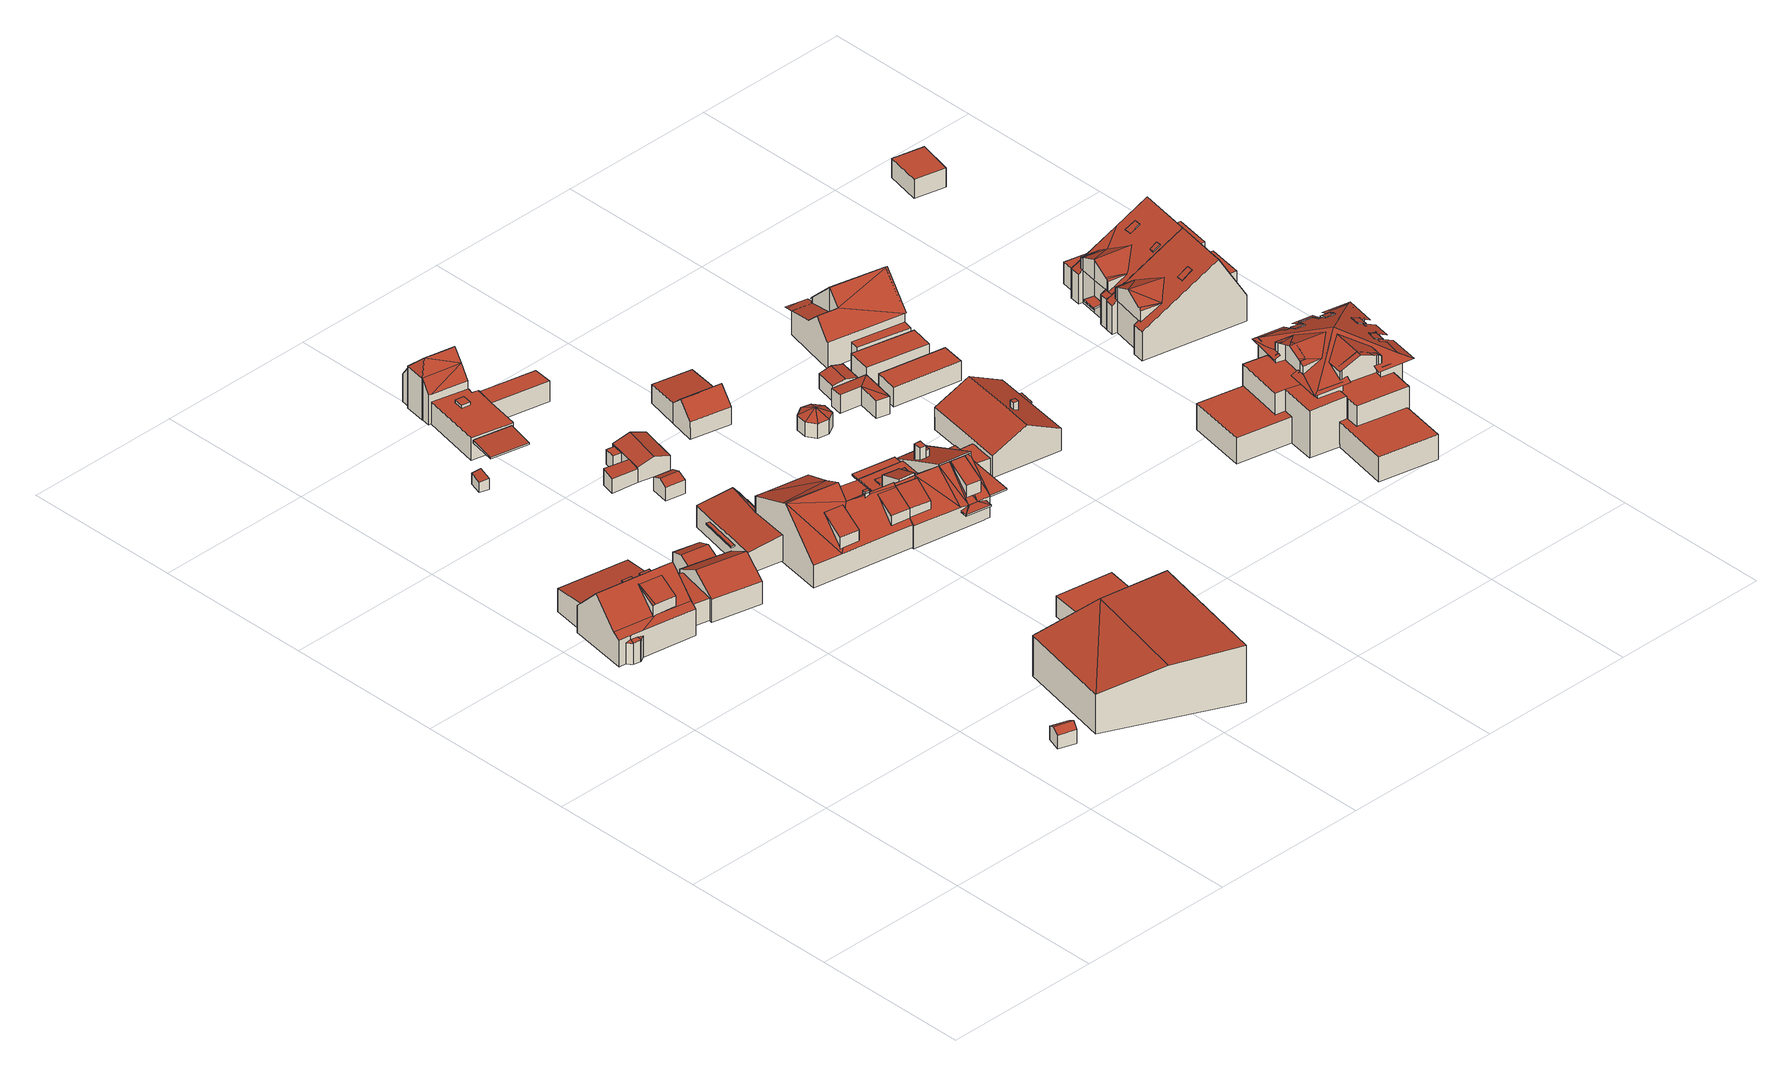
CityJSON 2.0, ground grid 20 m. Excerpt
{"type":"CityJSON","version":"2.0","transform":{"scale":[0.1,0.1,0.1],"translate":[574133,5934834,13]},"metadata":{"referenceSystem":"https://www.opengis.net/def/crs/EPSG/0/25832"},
"CityObjects":{
"building1":{"type":"Building","attributes":{"Grundfläche 2D":"118.769993","Grundhöhe NN":"14.758"},"children":["building1-1","building1-2","building1-3"],"geometry":[{"type":"Solid","lod":"3","boundaries":[[[[0,1,2,3]],[[1,0,4,5,6,7,8]],[[2,1,8,7,9,10]],[[11,12,13,6,5,4,14]],[[15,12,11,16]],[[17,18,19,20]],[[21,22,23,19,18]],[[24,23,22]],[[14,4,0,3,25,26]],[[14,26,27,11]],[[12,28,29,13]],[[9,7,6,13,29,30]],[[19,10,9,30,31,20]],[[32,25,3,2,10,19,23,24]],[[16,11,27,33]],[[15,16,33,34]],[[12,15,34,28]],[[35,18,17,20,31,36]],[[37,21,18,35]],[[22,21,37,38]],[[24,22,38,32]],[[30,29,28,34,33,27,26,25,32,38,37,35,36,31]]]],"semantics":{"surfaces":[{"type":"RoofSurface"},{"type":"WallSurface"},{"type":"GroundSurface"}],"values":[[0,0,0,0,0,0,0,0,1,1,1,1,1,1,1,1,1,1,1,1,1,2]]}}]},
"building1-1":{"type":"BuildingInstallation","parents":["building1"],"geometry":[{"type":"MultiSurface","lod":"3","boundaries":[[[39,40,41,42]],[[41,43,42]],[[39,42,43,44]],[[39,44,40]]],"semantics":{"surfaces":[{"type":"RoofSurface"},{"type":"WallSurface"}],"values":[0,1,1,1]}}]},
"building1-2":{"type":"BuildingInstallation","parents":["building1"],"geometry":[{"type":"MultiSurface","lod":"3","boundaries":[[[45,46,47,48,49]],[[46,45,50,51]],[[52,46,51]],[[53,48,47]],[[51,50,8]],[[52,51,8,54]],[[54,1,53,47,46,52]]],"semantics":{"surfaces":[{"type":"RoofSurface"},{"type":"WallSurface"}],"values":[0,0,0,1,1,1,1]}}]},
"building1-3":{"type":"BuildingInstallation","parents":["building1"],"geometry":[{"type":"MultiSurface","lod":"3","boundaries":[[[55,56,57,58,59]],[[60,58,57]],[[61,59,58,60]],[[61,62,56,55,59]]],"semantics":{"surfaces":[{"type":"RoofSurface"},{"type":"WallSurface"}],"values":[0,1,1,1]}}]},
"building2":{"type":"Building","attributes":{"Grundfläche 2D":"4.408203","Grundhöhe NN":"15.252"},"geometry":[{"type":"Solid","lod":"3","boundaries":[[[[63,64,65,66]],[[67,64,63,68]],[[66,65,69,70]],[[68,63,66,70,71]],[[67,68,71,72]],[[69,65,64,67,72]],[[71,70,69,72]]]],"semantics":{"surfaces":[{"type":"RoofSurface"},{"type":"WallSurface"},{"type":"GroundSurface"}],"values":[[0,0,1,1,1,1,2]]}}]},
"building3":{"type":"Building","attributes":{"Grundfläche 2D":"58.718413","Grundhöhe NN":"14.638"},"geometry":[{"type":"Solid","lod":"3","boundaries":[[[[73,74,75,76,77]],[[78,73,77,79,80]],[[81,82,83,84]],[[83,85,86,80,79,77,76,75,87,88,84]],[[78,80,86,89]],[[74,73,78,89,90]],[[75,74,90,87]],[[82,81,91,92]],[[83,82,92,85]],[[81,84,88,91]],[[90,89,86,85,92,91,88,87]]]],"semantics":{"surfaces":[{"type":"RoofSurface"},{"type":"WallSurface"},{"type":"GroundSurface"}],"values":[[0,0,0,1,1,1,1,1,1,1,2]]}}]},
"building4":{"type":"Building","attributes":{"Grundfläche 2D":"11.153515","Grundhöhe NN":"14.638"},"geometry":[{"type":"Solid","lod":"3","boundaries":[[[[93,94,95,96]],[[97,93,96,98]],[[98,96,95,99,100]],[[97,98,100,101]],[[94,93,97,101,102]],[[95,94,102,99]],[[100,99,102,101]]]],"semantics":{"surfaces":[{"type":"RoofSurface"},{"type":"WallSurface"},{"type":"GroundSurface"}],"values":[[0,0,1,1,1,1,2]]}}]},
"building5":{"type":"Building","attributes":{"Grundfläche 2D":"2.090624","Grundhöhe NN":"14.408"},"geometry":[{"type":"Solid","lod":"3","boundaries":[[[[103,104,105,106]],[[107,108,106,105]],[[108,109,103,106]],[[109,110,104,103]],[[110,107,105,104]],[[110,109,108,107]]]],"semantics":{"surfaces":[{"type":"RoofSurface"},{"type":"WallSurface"},{"type":"GroundSurface"}],"values":[[0,1,1,1,1,2]]}}]},
"building6":{"type":"Building","attributes":{"Grundfläche 2D":"239.338454","Grundhöhe NN":"14.710"},"geometry":[{"type":"Solid","lod":"3","boundaries":[[[[111,112,113,114]],[[115,114,116]],[[111,114,115]],[[116,114,113,117,118]],[[115,116,118,119]],[[112,111,115,119,120]],[[113,112,120,117]],[[118,117,120,119]]]],"semantics":{"surfaces":[{"type":"RoofSurface"},{"type":"WallSurface"},{"type":"GroundSurface"}],"values":[[0,0,0,1,1,1,1,2]]}}]},
"building7":{"type":"Building","attributes":{"Grundfläche 2D":"48.571643","Grundhöhe NN":"14.527"},"children":["building7-1","building7-2"],"geometry":[{"type":"Solid","lod":"3","boundaries":[[[[121,122,123,124,125,126,127]],[[128,126,125]],[[129,130,128]],[[130,131,126,128]],[[123,122,121,127,132,133]],[[124,123,133,134]],[[125,124,134,135]],[[129,128,125,135,136]],[[130,129,136,137,131]],[[132,127,126,131,137]],[[132,137,136,135,134,133]]]],"semantics":{"surfaces":[{"type":"RoofSurface"},{"type":"WallSurface"},{"type":"GroundSurface"}],"values":[[0,0,0,0,1,1,1,1,1,1,2]]}}]},
"building7-1":{"type":"BuildingInstallation","parents":["building7"],"geometry":[{"type":"MultiSurface","lod":"3","boundaries":[[[138,139,140,141]],[[142,143,141,140]],[[143,144,138,141]],[[144,145,139,138]],[[145,142,140,139]],[[145,144,143,142]]],"semantics":{"surfaces":[{"type":"RoofSurface"},{"type":"WallSurface"},{"type":"OuterCeilingSurface"}],"values":[0,1,1,1,1,2]}}]},
"building7-2":{"type":"BuildingInstallation","parents":["building7"],"geometry":[{"type":"MultiSurface","lod":"3","boundaries":[[[146,147,148,149]],[[150,151,149,148]],[[151,152,146,149]],[[152,153,147,146]],[[153,150,148,147]],[[153,152,151,150]]],"semantics":{"surfaces":[{"type":"RoofSurface"},{"type":"WallSurface"},{"type":"OuterCeilingSurface"}],"values":[0,1,1,1,1,2]}}]},
"building8":{"type":"Building","attributes":{"Grundfläche 2D":"5.442575","Grundhöhe NN":"14.504"},"geometry":[{"type":"Solid","lod":"3","boundaries":[[[[154,155,156,157]],[[158,159,157,156]],[[159,160,154,157]],[[160,161,155,154]],[[161,158,156,155]],[[161,160,159,158]]]],"semantics":{"surfaces":[{"type":"RoofSurface"},{"type":"WallSurface"},{"type":"GroundSurface"}],"values":[[0,1,1,1,1,2]]}}]},
"building9":{"type":"Building","attributes":{"Grundfläche 2D":"5.642671","Grundhöhe NN":"14.589"},"geometry":[{"type":"Solid","lod":"3","boundaries":[[[[162,163,164,165]],[[166,162,165,167]],[[167,165,164,168,169]],[[166,167,169,170]],[[163,162,166,170,171]],[[164,163,171,168]],[[169,168,171,170]]]],"semantics":{"surfaces":[{"type":"RoofSurface"},{"type":"WallSurface"},{"type":"GroundSurface"}],"values":[[0,0,1,1,1,1,2]]}}]},
"building10":{"type":"Building","attributes":{"Grundfläche 2D":"118.381984","Grundhöhe NN":"14.399"},"children":["building10-1","building10-2","building10-3"],"geometry":[{"type":"Solid","lod":"3","boundaries":[[[[172,173,172,174]],[[172,173,175,176,177,178,179,180,181,174]],[[182,177,176,175,173,183,184]],[[183,185,186,187,188]],[[183,188,177,182,184]],[[189,190,191]],[[190,192,193,191]],[[194,195,193]],[[195,191,193]],[[196,180,194]],[[179,178,177,194,180]],[[177,195,194]],[[188,195,177]],[[191,195,188,187]],[[197,186,185,183,173,172,174,198,199]],[[187,186,197,200]],[[191,187,200,201,189]],[[192,190,189,201,202]],[[196,194,193,192,202,203]],[[174,181,180,196,203,198]],[[198,203,202,201,200,197,199]]]],"semantics":{"surfaces":[{"type":"RoofSurface"},{"type":"WallSurface"},{"type":"GroundSurface"}],"values":[[0,0,0,0,0,0,0,0,0,0,0,0,1,1,1,1,1,1,1,1,2]]}}]},
"building10-1":{"type":"BuildingInstallation","parents":["building10"],"geometry":[{"type":"MultiSurface","lod":"3","boundaries":[[[173,204,205,206]],[[173,206,172]],[[207,205,204]],[[205,207,208,172,206]]],"semantics":{"surfaces":[{"type":"RoofSurface"},{"type":"WallSurface"}],"values":[0,1,1,1]}}]},
"building10-2":{"type":"BuildingInstallation","parents":["building10"],"geometry":[{"type":"MultiSurface","lod":"3","boundaries":[[[209,210,211,212,213]],[[214,215,210,209]],[[215,182,176,216,211,210]],[[216,217,212,211]],[[217,175,184,214,209,213,212]]],"semantics":{"surfaces":[{"type":"RoofSurface"},{"type":"WallSurface"}],"values":[0,1,1,1,1]}}]},
"building10-3":{"type":"BuildingInstallation","parents":["building10"],"geometry":[{"type":"MultiSurface","lod":"3","boundaries":[[[218,219,220,221]],[[222,219,218,223,178]],[[222,220,219]],[[224,221,220]],[[179,223,218,221,224]]],"semantics":{"surfaces":[{"type":"RoofSurface"},{"type":"WallSurface"}],"values":[0,1,1,1,1]}}]},
"building11":{"type":"Building","attributes":{"Grundfläche 2D":"1.567514","Grundhöhe NN":"14.289"},"geometry":[{"type":"Solid","lod":"3","boundaries":[[[[225,226,227,228]],[[229,230,228,227]],[[230,231,225,228]],[[231,232,226,225]],[[232,229,227,226]],[[232,231,230,229]]]],"semantics":{"surfaces":[{"type":"RoofSurface"},{"type":"WallSurface"},{"type":"GroundSurface"}],"values":[[0,1,1,1,1,2]]}}]},
"building12":{"type":"Building","attributes":{"Grundfläche 2D":"43.850864","Grundhöhe NN":"14.472"},"geometry":[{"type":"Solid","lod":"3","boundaries":[[[[233,234,235,236]],[[237,238,236,235]],[[238,239,233,236]],[[239,240,234,233]],[[240,237,235,234]],[[240,239,238,237]]]],"semantics":{"surfaces":[{"type":"RoofSurface"},{"type":"WallSurface"},{"type":"GroundSurface"}],"values":[[0,1,1,1,1,2]]}}]},
"building13":{"type":"Building","attributes":{"Grundfläche 2D":"85.226399","Grundhöhe NN":"14.408"},"children":["building13-1","building13-2"],"geometry":[{"type":"Solid","lod":"3","boundaries":[[[[241,242,243,244,245,246,247,248,249]],[[250,251,252]],[[253,251,250]],[[253,254,255,251]],[[256,255,254]],[[257,258,255,256]],[[257,259,260,258]],[[261,258,260]],[[262,255,258]],[[251,255,262]],[[263,264,265,266]],[[245,244,267,268]],[[247,246,245,268,269,270]],[[249,248,247,270,271,263,266]],[[249,266,272,273,241]],[[274,243,242,241,273,275]],[[250,252,276,277]],[[253,250,277,278]],[[254,253,278,279]],[[256,254,279,280]],[[257,256,280,281]],[[259,257,281,282]],[[243,261,260,259,282,267,244]],[[251,262,258,261,243,274,276,252]],[[266,265,283,272]],[[264,263,271,284]],[[265,264,284,283]],[[278,277,276,274,275,273,272,283,284,271,270,269,268,267,282,281,280,279]]]],"semantics":{"surfaces":[{"type":"RoofSurface"},{"type":"WallSurface"},{"type":"GroundSurface"}],"values":[[0,0,0,0,0,0,0,0,0,0,0,1,1,1,1,1,1,1,1,1,1,1,1,1,1,1,1,2]]}}]},
"building13-1":{"type":"BuildingInstallation","parents":["building13"],"geometry":[{"type":"MultiSurface","lod":"3","boundaries":[[[285,286,287,288]],[[289,290,288,287]],[[290,291,285,288]],[[286,285,291,292]],[[287,286,292,289]]],"semantics":{"surfaces":[{"type":"RoofSurface"},{"type":"WallSurface"}],"values":[0,1,1,1,1]}}]},
"building13-2":{"type":"BuildingInstallation","parents":["building13"],"geometry":[{"type":"MultiSurface","lod":"3","boundaries":[[[293,294,295,296]],[[297,298,296,295]],[[298,299,293,296]],[[299,300,294,293]],[[300,297,295,294]],[[300,299,298,297]]],"semantics":{"surfaces":[{"type":"RoofSurface"},{"type":"WallSurface"},{"type":"OuterCeilingSurface"}],"values":[0,1,1,1,1,2]}}]},
"building14":{"type":"Building","attributes":{"Grundfläche 2D":"20.965114","Grundhöhe NN":"14.403"},"geometry":[{"type":"Solid","lod":"3","boundaries":[[[[301,302,303,304]],[[302,301,305,306,307]],[[305,301,304,308,309]],[[310,307,306,305,309,311]],[[303,302,307,310,312]],[[304,303,312,308]],[[311,309,308,312,310]]]],"semantics":{"surfaces":[{"type":"RoofSurface"},{"type":"WallSurface"},{"type":"GroundSurface"}],"values":[[0,0,1,1,1,1,2]]}}]},
"building15":{"type":"Building","attributes":{"Grundfläche 2D":"130.337854","Grundhöhe NN":"14.437"},"children":["building15-1","building15-2","building15-3","building15-4","building15-5","building15-6","building15-7","building15-8","building15-9","building15-10"],"geometry":[{"type":"Solid","lod":"3","boundaries":[[[[313,314,315,316,317,318]],[[185,319,320,321,322,323,324,186]],[[325,326,327,321,320,319]],[[327,326,328,329,321]],[[330,331,329]],[[329,331,321]],[[330,332,333,334]],[[330,334,331]],[[335,336,337,338,339,332,340,341]],[[337,334,333,332,339,338]],[[342,337,336]],[[343,344,345,346,347,348,321,331,334,337,342]],[[349,346,345]],[[346,324,323,322,321,348,347]],[[350,351,352,353,354,355]],[[356,357,358,359,360,361,362]],[[325,319,185,186,352,360,197,199,363,364,365,328,326]],[[366,367,335,341,340,332,330,329,328,365,368]],[[369,343,342,336,335,367,370,371]],[[324,346,349,353,352,186]],[[361,351,350,355,372,373,374,375,376]],[[351,361,360,352]],[[318,317,377,378]],[[318,378,374,373,372,355,354,353,349,345,315,314,313]],[[343,369,371,370,379,380,381,316,315,345,344]],[[316,381,380,379,377,317]],[[360,359,200,197]],[[361,376,382,362]],[[356,362,382,383]],[[357,356,383,384]],[[358,357,384,385]],[[359,358,385,200]],[[370,367,366,368,365,364,363,199,197,200,385,384,383,382,376,375,374,378,377,379]]]],"semantics":{"surfaces":[{"type":"RoofSurface"},{"type":"WallSurface"},{"type":"GroundSurface"}],"values":[[0,0,0,0,0,0,0,0,0,0,0,0,0,0,0,0,1,1,1,1,1,1,1,1,1,1,1,1,1,1,1,1,2]]}}]},
"building15-1":{"type":"BuildingInstallation","parents":["building15"],"geometry":[{"type":"MultiSurface","lod":"3","boundaries":[[[386,387,388,389]],[[390,387,386,391,392]],[[388,387,390,393]],[[388,393,394,389]],[[389,394,395,391,386]]],"semantics":{"surfaces":[{"type":"RoofSurface"},{"type":"WallSurface"}],"values":[0,1,1,1,1]}}]},
"building15-2":{"type":"BuildingInstallation","parents":["building15"],"geometry":[{"type":"MultiSurface","lod":"3","boundaries":[[[396,391,395,397]],[[394,398,397,395]],[[396,397,398,399]],[[399,392,391,396]]],"semantics":{"surfaces":[{"type":"RoofSurface"},{"type":"WallSurface"}],"values":[0,1,1,1]}}]},
"building15-3":{"type":"BuildingInstallation","parents":["building15"],"geometry":[{"type":"MultiSurface","lod":"3","boundaries":[[[400,401,173,206]],[[326,402,400,206]],[[364,326,206,326]],[[402,403,401,400]],[[403,327,325,173,401]],[[325,326,206,173]]],"semantics":{"surfaces":[{"type":"RoofSurface"},{"type":"WallSurface"}],"values":[0,1,1,1,1,1]}}]},
"building15-4":{"type":"BuildingInstallation","parents":["building15"],"geometry":[{"type":"MultiSurface","lod":"3","boundaries":[[[404,405,406,407,408,409]],[[408,407,410,411]],[[411,322,348,409,408]],[[404,409,348,412]],[[412,413,405,404]],[[413,347,323,410,407,406,405]]],"semantics":{"surfaces":[{"type":"RoofSurface"},{"type":"WallSurface"}],"values":[0,1,1,1,1,1]}}]},
"building15-5":{"type":"BuildingInstallation","parents":["building15"],"geometry":[{"type":"MultiSurface","lod":"3","boundaries":[[[414,415,416,417,418,419]],[[420,421,338,415,414,419]],[[338,422,416,415]],[[422,423,417,416]],[[418,417,423,333,339,420,419]]],"semantics":{"surfaces":[{"type":"RoofSurface"},{"type":"WallSurface"}],"values":[0,1,1,1,1]}}]},
"building15-6":{"type":"BuildingInstallation","parents":["building15"],"geometry":[{"type":"MultiSurface","lod":"3","boundaries":[[[424,425,426,427]],[[427,426,428,429]],[[425,424,430,431]],[[426,425,431,428]],[[424,427,429,430]]],"semantics":{"surfaces":[{"type":"RoofSurface"},{"type":"WallSurface"}],"values":[0,1,1,1,1]}}]},
"building15-7":{"type":"BuildingInstallation","parents":["building15"],"geometry":[{"type":"MultiSurface","lod":"3","boundaries":[[[432,433,434,435]],[[436,437,435,434]],[[437,438,432,435]],[[433,432,438,439]],[[434,433,439,436]]],"semantics":{"surfaces":[{"type":"RoofSurface"},{"type":"WallSurface"}],"values":[0,1,1,1,1]}}]},
"building15-8":{"type":"BuildingInstallation","parents":["building15"],"geometry":[{"type":"MultiSurface","lod":"3","boundaries":[[[440,332,441,442]],[[441,332,443,444]],[[443,330,444]],[[445,444,330]],[[445,330,443,332,440,442,446,447,448]],[[444,445,448,449]],[[441,444,449,450]],[[442,441,450,446]],[[448,447,446,450,449]]],"semantics":{"surfaces":[{"type":"RoofSurface"},{"type":"WallSurface"},{"type":"OuterCeilingSurface"}],"values":[0,0,0,0,1,1,1,1,2]}}]},
"building15-9":{"type":"BuildingInstallation","parents":["building15"],"geometry":[{"type":"MultiSurface","lod":"3","boundaries":[[[451,452,453,454,381,369]],[[452,451,455,456]],[[453,452,456,457]],[[454,453,457,458]],[[454,458,380,381]],[[369,381,380,371]],[[451,369,371,455]],[[458,457,456,455,371,380]]],"semantics":{"surfaces":[{"type":"RoofSurface"},{"type":"WallSurface"},{"type":"OuterCeilingSurface"}],"values":[0,1,1,1,1,1,1,2]}}]},
"building15-10":{"type":"BuildingInstallation","parents":["building15"],"geometry":[{"type":"MultiSurface","lod":"3","boundaries":[[[459,460,372,461]],[[460,462,373,372]],[[461,372,373,313]],[[459,461,313,463]],[[460,459,463,462]],[[462,463,313,373]]],"semantics":{"surfaces":[{"type":"RoofSurface"},{"type":"WallSurface"},{"type":"OuterCeilingSurface"}],"values":[0,1,1,1,1,2]}}]},
"building16":{"type":"Building","attributes":{"Grundfläche 2D":"41.104354","Grundhöhe NN":"14.262"},"geometry":[{"type":"Solid","lod":"3","boundaries":[[[[464,465,466]],[[467,468,466,469]],[[470,464,466,468]],[[464,470,471,472,465]],[[469,466,465,473,474]],[[467,469,474,475]],[[470,468,467,475,476]],[[471,470,476,477]],[[472,471,477,478]],[[465,472,478,473]],[[474,473,478,477,476,475]]]],"semantics":{"surfaces":[{"type":"RoofSurface"},{"type":"WallSurface"},{"type":"GroundSurface"}],"values":[[0,0,0,0,1,1,1,1,1,1,2]]}}]},
"building17":{"type":"Building","attributes":{"Grundfläche 2D":"9.788962","Grundhöhe NN":"14.480"},"geometry":[{"type":"Solid","lod":"3","boundaries":[[[[479,480,481]],[[479,482,480]],[[479,481,483]],[[479,483,484]],[[479,484,485]],[[479,485,486]],[[479,486,487]],[[479,487,482]],[[488,489,481,480]],[[489,490,483,481]],[[490,491,484,483]],[[491,492,485,484]],[[492,493,486,485]],[[493,494,487,486]],[[494,495,482,487]],[[495,488,480,482]],[[489,488,495,494,493,492,491,490]]]],"semantics":{"surfaces":[{"type":"RoofSurface"},{"type":"WallSurface"},{"type":"GroundSurface"}],"values":[[0,0,0,0,0,0,0,0,1,1,1,1,1,1,1,1,2]]}}]},
"building18":{"type":"Building","attributes":{"Grundfläche 2D":"12.365256","Grundhöhe NN":"14.090"},"geometry":[{"type":"Solid","lod":"3","boundaries":[[[[496,497,498,499]],[[500,496,501]],[[497,496,500]],[[502,503,499,498]],[[503,504,496,499]],[[504,505,501,496]],[[505,506,500,501]],[[506,507,497,500]],[[507,502,498,497]],[[503,502,507,506,505,504]]]],"semantics":{"surfaces":[{"type":"RoofSurface"},{"type":"WallSurface"},{"type":"GroundSurface"}],"values":[[0,0,0,1,1,1,1,1,1,2]]}}]},
"building19":{"type":"Building","attributes":{"Grundfläche 2D":"103.268172","Grundhöhe NN":"14.127"},"children":["building19-1","building19-2"],"geometry":[{"type":"Solid","lod":"3","boundaries":[[[[508,509,510,511,512,513,514]],[[508,515,516,510,509]],[[517,518,519,520]],[[515,508,514,521,522]],[[520,523,524,516,515,522,525,517]],[[511,510,516,524,526]],[[511,526,521,514,513,512]],[[520,519,527,523]],[[518,517,525,528]],[[519,518,528,527]],[[524,523,527,528,525,522,521,526]]]],"semantics":{"surfaces":[{"type":"RoofSurface"},{"type":"WallSurface"},{"type":"GroundSurface"}],"values":[[0,0,0,1,1,1,1,1,1,1,2]]}}]},
"building19-1":{"type":"BuildingInstallation","parents":["building19"],"geometry":[{"type":"MultiSurface","lod":"3","boundaries":[[[529,530,531,532]],[[532,531,533,534]],[[534,535,529,532]],[[535,536,530,529]],[[531,530,536,533]]],"semantics":{"surfaces":[{"type":"RoofSurface"},{"type":"WallSurface"}],"values":[0,1,1,1,1]}}]},
"building19-2":{"type":"BuildingInstallation","parents":["building19"],"geometry":[{"type":"MultiSurface","lod":"3","boundaries":[[[537,538,539,540]],[[541,542,540,539]],[[542,543,537,540]],[[543,544,538,537]],[[544,541,539,538]],[[544,543,542,541]]],"semantics":{"surfaces":[{"type":"RoofSurface"},{"type":"WallSurface"},{"type":"OuterCeilingSurface"}],"values":[0,1,1,1,1,2]}}]},
"building20":{"type":"Building","attributes":{"Grundfläche 2D":"8.697243","Grundhöhe NN":"14.090"},"geometry":[{"type":"Solid","lod":"3","boundaries":[[[[545,546,547,548]],[[549,546,545,550]],[[548,547,551,552]],[[550,545,548,552,553]],[[549,550,553,554]],[[551,547,546,549,554]],[[553,552,551,554]]]],"semantics":{"surfaces":[{"type":"RoofSurface"},{"type":"WallSurface"},{"type":"GroundSurface"}],"values":[[0,0,1,1,1,1,2]]}}]},
"building21":{"type":"Building","attributes":{"Grundfläche 2D":"25.189335","Grundhöhe NN":"14.090"},"geometry":[{"type":"Solid","lod":"3","boundaries":[[[[555,556,557,558]],[[559,560,558,557]],[[560,561,555,558]],[[561,562,556,555]],[[562,559,557,556]],[[562,561,560,559]]]],"semantics":{"surfaces":[{"type":"RoofSurface"},{"type":"WallSurface"},{"type":"GroundSurface"}],"values":[[0,1,1,1,1,2]]}}]},
"building22":{"type":"Building","attributes":{"Grundfläche 2D":"23.814423","Grundhöhe NN":"14.090"},"geometry":[{"type":"Solid","lod":"3","boundaries":[[[[563,564,565,566]],[[567,568,566,565]],[[568,569,563,566]],[[569,570,564,563]],[[570,567,565,564]],[[570,569,568,567]]]],"semantics":{"surfaces":[{"type":"RoofSurface"},{"type":"WallSurface"},{"type":"GroundSurface"}],"values":[[0,1,1,1,1,2]]}}]},
"building23":{"type":"Building","attributes":{"Grundfläche 2D":"80.171364","Grundhöhe NN":"14.072"},"geometry":[{"type":"Solid","lod":"3","boundaries":[[[[571,572,573,574]],[[575,576,577,578,579,580]],[[581,582,583,584,585,586,587,588]],[[581,589,590,591,582]],[[592,593,594,591,590]],[[595,591,594,596,578]],[[597,598,576,575,580]],[[578,577,576,591,595]],[[591,576,582]],[[582,576,598,583]],[[574,573,599,600]],[[571,574,600,601]],[[599,573,572,602]],[[571,594,593,603,602,572]],[[571,601,594]],[[604,605,606,607,577,595,594,601,608]],[[609,610,588,611,583,598,575,612,606,605,613]],[[593,592,590,589,581,588,610,614,615,603]],[[602,603,615,614,610,609,613,605,604,608,601,600,599]],[[577,607,606,612,575,580,579,578]],[[585,584,583,611,588,587,586]],[[578,596,594,595]],[[578,595,577]],[[580,575,598,597]]]],"semantics":{"surfaces":[{"type":"RoofSurface"},{"type":"WallSurface"},{"type":"GroundSurface"}],"values":[[0,0,0,0,0,0,0,0,1,1,1,1,1,1,1,1,1,1,2,0,0,0,0,0]]}}]},
"building24":{"type":"Building","attributes":{"Grundfläche 2D":"267.007566","Grundhöhe NN":"13.896"},"children":["building24-1","building24-2","building24-3","building24-4"],"geometry":[{"type":"Solid","lod":"3","boundaries":[[[[616,617,618,619,620,621,622,623,624,625,626,627,628]],[[629,630,631,632,633,617,616,628,634,635,636,637,638]],[[639,640,641,632,642,643]],[[644,645,646,647,648]],[[647,649,650,644,648]],[[651,652,653,646,645,644]],[[654,655,656,657,658,659]],[[659,658,659,654]],[[658,660,617,633,632,641,640,647,646,653,654,659]],[[661,619,618,617,660,658,662,663,664,665,666,667,668,669,670,671]],[[672,668,667,673,674,675,676]],[[677,674,673,667,666,678,679]],[[650,649,647,680,681]],[[653,652,651,682,683]],[[684,685,686,687,688,689,690]],[[691,692,684,690,693,694,695,696,697,698,699,700]],[[701,702,703,704,705,706]],[[707,708,709,710,711,712,713,714,715,716,717,718,719]],[[720,721,722,723,724,725,726]],[[640,680,647]],[[653,683,654]],[[668,672,669]],[[665,678,666]],[[678,665,664,679]],[[680,640,639,681]],[[654,683,682,655]],[[669,672,676,670]],[[727,685,684,704,703,728]],[[720,719,686,685,727,729,721]],[[686,719,718,687]],[[730,731,700,699]],[[692,691,700,731,732,706,705]],[[684,692,705,704]],[[701,706,732,733]],[[702,701,733,734]],[[703,702,734,728]],[[719,720,726,707]],[[707,726,725,708]],[[735,710,709,708,725,724,736]],[[735,737,711,710]],[[738,670,676,739,714,713,712]],[[740,741,738,712,711,737]],[[742,618,741,740,743]],[[744,742,743,745]],[[746,744,745,747]],[[748,746,747,749]],[[750,748,749,751]],[[752,750,751,753]],[[754,752,753,755]],[[756,754,755,757]],[[616,756,757,758]],[[759,760,616,758]],[[761,760,759,762]],[[763,761,762,764]],[[765,763,764,766]],[[767,765,766,768]],[[769,767,768,770]],[[771,769,770,772]],[[773,771,772,774]],[[775,633,773,774,776]],[[698,777,778,641,775,776,730,699]],[[649,681,639,777,698,697,696]],[[652,779,645,648,649,696,695,780]],[[781,655,682,780,695,694,693]],[[659,782,781,693,690]],[[783,660,659,690,689,688]],[[718,717,784,783,688,687]],[[785,679,664,784,717,716,715]],[[786,673,785,715,714,739]],[[722,721,729,787]],[[723,722,787,788]],[[724,723,788,736]],[[787,729,727,728,734,733,732,731,730,776,774,772,770,768,766,764,762,759,758,757,755,753,751,749,747,745,743,740,737,735,736,788]],[[619,618,742,744,746,748,750,752,754,756,616,628,627,626,625,624,623,622,621,620]],[[671,670,738,741,618,619,661]],[[628,616,760,761,763,765,767,769,771,773,633,632,631,630,629,638,637,636,635,634]],[[641,778,777,639,643,642,632]],[[632,633,775,641]],[[644,648,645]],[[648,644,650,649]],[[652,651,644,645,779]],[[656,655,781,782,659,658,657]],[[660,783,784,664,663,662,658]],[[659,660,658]],[[785,673,674,677,679]],[[675,674,673,786,739,676]],[[650,681,649]],[[651,652,780,682]]]],"semantics":{"surfaces":[{"type":"RoofSurface"},{"type":"WallSurface"},{"type":"GroundSurface"}],"values":[[0,0,0,0,0,0,0,0,0,0,0,0,0,0,0,0,0,0,0,1,1,1,1,1,1,1,1,1,1,1,1,1,1,1,1,1,1,1,1,1,1,1,1,1,1,1,1,1,1,1,1,1,1,1,1,1,1,1,1,1,1,1,1,1,1,1,1,1,1,1,1,1,2,0,0,0,0,0,0,0,0,0,0,0,0,0,0,0]]}}]},
"building24-1":{"type":"BuildingInstallation","parents":["building24"],"geometry":[{"type":"MultiSurface","lod":"3","boundaries":[[[789,790,791,792,793,794]],[[795,794,793,792,796,797]],[[792,791,798,796]],[[789,794,795,799]],[[799,798,791,790,789]]],"semantics":{"surfaces":[{"type":"RoofSurface"},{"type":"WallSurface"}],"values":[0,1,1,1,1]}}]},
"building24-2":{"type":"BuildingInstallation","parents":["building24"],"geometry":[{"type":"MultiSurface","lod":"3","boundaries":[[[800,801,802,803,804]],[[805,802,801,800,806,807]],[[808,809,804,803]],[[800,804,809,806]],[[805,808,803,802]]],"semantics":{"surfaces":[{"type":"RoofSurface"},{"type":"WallSurface"}],"values":[0,1,1,1,1]}}]},
"building24-3":{"type":"BuildingInstallation","parents":["building24"],"geometry":[{"type":"MultiSurface","lod":"3","boundaries":[[[810,811,812,813]],[[813,812,814,621]],[[811,810,815,816]],[[816,814,812,811]],[[810,813,621,815]]],"semantics":{"surfaces":[{"type":"RoofSurface"},{"type":"WallSurface"}],"values":[0,1,1,1,1]}}]},
"building24-4":{"type":"BuildingInstallation","parents":["building24"],"geometry":[{"type":"MultiSurface","lod":"3","boundaries":[[[817,818,819,820,821]],[[817,821,625,822]],[[819,818,823,824]],[[824,825,625,821,820,819]],[[818,817,822,823]]],"semantics":{"surfaces":[{"type":"RoofSurface"},{"type":"WallSurface"}],"values":[0,1,1,1,1]}}]},
"building25":{"type":"Building","attributes":{"Grundfläche 2D":"90.018911","Grundhöhe NN":"13.890"},"children":["building25-1","building25-2","building25-3"],"geometry":[{"type":"Solid","lod":"3","boundaries":[[[[826,827,828]],[[829,830,826,828]],[[831,832,829,833]],[[829,832,834,835]],[[829,835,836,830]],[[833,837,838]],[[831,833,838]],[[838,837,839]],[[832,838,840,841,842,843,844,845,846,847,848,849,850,826,830,836,835,834]],[[832,831,838]],[[845,851,852,853,854,855,856,846]],[[857,858,859,860,861,862]],[[857,853,852,858]],[[862,861,855,854]],[[862,854,853,857]],[[827,826,850]],[[850,849,828,827]],[[849,842,841,840,839,837,833,829,828]],[[838,839,840]],[[849,848,863,864]],[[842,849,864,865]],[[843,842,865,866]],[[844,843,866,867]],[[851,845,844,867,868]],[[858,852,851,868,869]],[[859,858,869,870]],[[860,859,870,871]],[[861,860,871,872]],[[855,861,872,873,856]],[[847,846,856,873,874]],[[848,847,874,863]],[[869,868,867,866,865,864,863,874,873,872,871,870]]]],"semantics":{"surfaces":[{"type":"RoofSurface"},{"type":"WallSurface"},{"type":"GroundSurface"}],"values":[[0,0,0,0,0,0,0,0,0,0,0,0,1,1,1,1,1,1,1,1,1,1,1,1,1,1,1,1,1,1,1,2]]}}]},
"building25-1":{"type":"BuildingInstallation","parents":["building25"],"geometry":[{"type":"MultiSurface","lod":"3","boundaries":[[[875,876,877,878,879]],[[880,878,877,881,853]],[[880,879,878]],[[876,881,877]]],"semantics":{"surfaces":[{"type":"RoofSurface"},{"type":"WallSurface"}],"values":[0,1,1,1]}}]},
"building25-2":{"type":"BuildingInstallation","parents":["building25"],"geometry":[{"type":"MultiSurface","lod":"3","boundaries":[[[882,883,884,885,886,887]],[[884,883,882,888,889,890]],[[891,892,887,886]],[[892,888,882,887]],[[886,885,884,890,891]]],"semantics":{"surfaces":[{"type":"RoofSurface"},{"type":"WallSurface"}],"values":[0,1,1,1,1]}}]},
"building25-3":{"type":"BuildingInstallation","parents":["building25"],"geometry":[{"type":"MultiSurface","lod":"3","boundaries":[[[893,894,895,896,897,898]],[[899,894,893,898,900,901]],[[902,900,898,897,896]],[[899,903,895,894]],[[903,902,896,895]]],"semantics":{"surfaces":[{"type":"RoofSurface"},{"type":"WallSurface"}],"values":[0,1,1,1,1]}}]},
"building26":{"type":"Building","attributes":{"Grundfläche 2D":"102.265266","Grundhöhe NN":"13.897"},"children":["building26-1","building26-2","building26-3","building26-4","building26-5","building26-6"],"geometry":[{"type":"Solid","lod":"3","boundaries":[[[[904,905,906,907,908,909]],[[910,906,905]],[[911,912,906,910]],[[904,909,913,914]],[[915,916,917]],[[904,914,915,917]],[[916,918,919]],[[916,919,917]],[[920,916,915,914,921,922,923,924]],[[912,925,926,846,927,921,914,913,909,908,907,906]],[[928,929,930]],[[925,930,929,931,926]],[[932,933,927,846,856,934,935]],[[933,932,936,927]],[[932,937,936]],[[938,939,940,941,942,943]],[[944,945,946,947]],[[932,935,941,940]],[[942,941,935,934]],[[940,939,937,932]],[[920,918,916]],[[920,924,919,918]],[[924,917,919]],[[924,948,904,917]],[[948,928,930,910,905,904]],[[925,911,910,930]],[[912,911,925]],[[856,846,926,931,874,873]],[[924,923,949,950]],[[948,924,950,951,952,953]],[[953,948,953,952,951,952]],[[928,948,953,952,951,954]],[[955,929,928,954]],[[931,929,955,874]],[[942,934,856,873,956]],[[943,942,956,957]],[[938,943,957,958]],[[939,938,958,959]],[[937,939,959,960,936]],[[945,961,962,922,921,927,936,960,963,946]],[[923,922,962,949]],[[947,946,963,964]],[[944,947,964,965]],[[945,944,965,961]],[[960,959,958,957,956,873,874,955,954,951,950,949,962,961,965,964,963]]]],"semantics":{"surfaces":[{"type":"RoofSurface"},{"type":"WallSurface"},{"type":"GroundSurface"}],"values":[[0,0,0,0,0,0,0,0,0,0,0,0,0,0,0,0,0,1,1,1,1,1,1,1,1,1,1,1,1,1,1,1,1,1,1,1,1,1,1,1,1,1,1,1,2]]}}]},
"building26-1":{"type":"BuildingInstallation","parents":["building26"],"geometry":[{"type":"MultiSurface","lod":"3","boundaries":[[[966,967,968,969]],[[970,971,969,968]],[[966,969,971,972]],[[972,973,967,966]],[[968,967,973,970]]],"semantics":{"surfaces":[{"type":"RoofSurface"},{"type":"WallSurface"}],"values":[0,1,1,1,1]}}]},
"building26-2":{"type":"BuildingInstallation","parents":["building26"],"geometry":[{"type":"MultiSurface","lod":"3","boundaries":[[[974,975,976,977,978]],[[979,978,977]],[[974,978,979,980]],[[980,981,975,974]],[[976,975,981,982]],[[982,977,976]]],"semantics":{"surfaces":[{"type":"RoofSurface"},{"type":"WallSurface"}],"values":[0,1,1,1,1,1]}}]},
"building26-3":{"type":"BuildingInstallation","parents":["building26"],"geometry":[{"type":"MultiSurface","lod":"3","boundaries":[[[983,984,985,986]],[[987,988,983,986]],[[984,983,988,989]],[[986,985,990,987]],[[989,990,985,984]]],"semantics":{"surfaces":[{"type":"RoofSurface"},{"type":"WallSurface"}],"values":[0,1,1,1,1]}}]},
"building26-4":{"type":"BuildingInstallation","parents":["building26"],"geometry":[{"type":"MultiSurface","lod":"3","boundaries":[[[991,992,993,994]],[[994,993,995,996]],[[991,994,996,997]],[[992,991,997,998]],[[993,992,998,995]]],"semantics":{"surfaces":[{"type":"RoofSurface"},{"type":"WallSurface"}],"values":[0,1,1,1,1]}}]},
"building26-5":{"type":"BuildingInstallation","parents":["building26"],"geometry":[{"type":"MultiSurface","lod":"3","boundaries":[[[999,1000,1001,1002,1003]],[[935,932,1004,1001,1000,999,1005]],[[1002,1001,1004,933]],[[1005,999,1003]]],"semantics":{"surfaces":[{"type":"RoofSurface"},{"type":"WallSurface"}],"values":[0,1,1,1]}}]},
"building26-6":{"type":"BuildingInstallation","parents":["building26"],"geometry":[{"type":"MultiSurface","lod":"3","boundaries":[[[1006,1007,953,1008,1009]],[[953,1007,1010,952]],[[1008,953,952,1011]],[[1009,1008,1011,1012]],[[1007,1006,1009,1012,1013,1010]],[[1010,1013,1012,1011,952]]],"semantics":{"surfaces":[{"type":"RoofSurface"},{"type":"WallSurface"},{"type":"OuterCeilingSurface"}],"values":[0,1,1,1,1,2]}}]},
"building27":{"type":"Building","attributes":{"Grundfläche 2D":"18.489726","Grundhöhe NN":"13.337"},"geometry":[{"type":"Solid","lod":"3","boundaries":[[[[1014,1015,1016,1017]],[[1018,1019,1017,1016]],[[1019,1020,1014,1017]],[[1020,1021,1015,1014]],[[1021,1018,1016,1015]],[[1021,1020,1019,1018]]]],"semantics":{"surfaces":[{"type":"RoofSurface"},{"type":"WallSurface"},{"type":"GroundSurface"}],"values":[[0,1,1,1,1,2]]}}]}
},
"vertices":[
[110,517,58],[65,525,58],[40,519,53],[108,508,53],[115,550,90],[66,558,90],[16,566,90],[11,534,58],[61,526,58],[9,524,53],[24,522,53],[117,585,53],[27,601,53],[22,601,53],[121,585,53],[34,643,48],[124,628,48],[21,519,46],[23,517,46],[24,522,48],[18,523,46],[32,515,46],[33,515,46],[33,520,48],[40,519,46],[108,508,18],[121,585,18],[117,585,18],[27,601,18],[22,601,18],[9,524,18],[18,523,18],[40,519,18],[124,628,18],[34,643,18],[23,517,18],[21,519,18],[32,515,18],[33,515,18],
[66,578,76],[65,572,76],[77,570,76],[78,576,76],[78,576,70],[66,578,70],
[66,553,85],[65,525,72],[91,521,72],[95,548,85],[72,552,85],[65,553,85],[61,526,72],[61,525,72],[91,521,59],[61,525,58],
[87,569,76],[87,568,76],[100,566,76],[101,572,76],[88,574,76],[101,572,70],[88,574,70],[87,569,75],
[258,85,47],[235,92,47],[233,84,41],[255,77,41],[239,102,41],[261,95,41],[233,84,23],[255,77,23],[261,95,23],[239,102,23],
[209,533,65],[216,564,46],[154,579,46],[153,573,49],[146,547,65],[201,501,46],[140,519,49],[139,515,46],[121,581,45],[111,526,45],[140,519,45],[153,573,45],[140,519,16],[139,515,16],[154,579,16],[153,573,16],[201,501,16],[216,564,16],[121,581,16],[111,526,16],
[210,593,43],[213,609,36],[180,616,36],[176,599,43],[207,577,36],[173,584,36],[180,616,16],[173,584,16],[207,577,16],[213,609,16],
[131,861,27],[142,857,29],[147,875,30],[136,878,28],[147,875,14],[136,878,14],[131,861,14],[142,857,14],
[362,46,87],[442,9,92],[478,166,92],[396,185,87],[287,81,69],[314,204,70],[478,166,17],[314,204,17],[287,81,17],[442,9,17],
[245,626,43],[235,577,43],[229,552,43],[273,543,49],[281,593,49],[295,642,50],[251,652,43],[284,592,50],[291,591,40],[301,632,40],[303,640,40],[251,652,15],[229,552,15],[273,543,15],[281,593,15],[291,591,15],[303,640,15],
[306,631,34],[301,632,34],[291,593,34],[296,592,34],[291,593,32],[296,592,32],[306,631,32],[301,632,32],
[241,627,38],[230,578,38],[235,577,38],[245,626,38],[235,577,36],[245,626,36],[241,627,36],[230,578,36],
[263,754,33],[266,770,36],[234,776,37],[230,759,34],[234,776,15],[230,759,15],[263,754,15],[266,770,15],
[286,715,39],[288,726,34],[264,731,34],[262,719,39],[284,703,34],[260,708,34],[264,731,16],[260,708,16],[284,703,16],[288,726,16],
[391,470,49],[396,497,75],[390,464,44],[365,504,77],[359,506,77],[336,511,78],[329,505,71],[304,483,47],[300,480,43],[366,468,44],[359,507,78],[397,500,78],[365,506,78],[403,535,45],[403,536,44],[342,547,44],[339,526,64],[348,581,71],[296,590,71],[342,547,84],[281,593,71],[273,543,91],[272,538,94],[339,526,94],[263,486,43],[403,536,14],[390,464,14],[403,535,14],[342,547,14],[348,581,14],[281,593,14],[263,486,14],
[373,501,75],[367,474,62],[391,470,62],[367,474,49],[372,473,49],
[365,508,82],[359,509,82],[358,504,82],[364,504,82],[365,504,82],[365,508,76],[359,509,76],[358,504,75],[364,504,76],
[325,480,62],[330,510,77],[306,514,77],[301,484,62],[330,510,76],[325,480,47],[301,484,47],
[265,804,32],[262,790,32],[272,788,32],[275,802,32],[272,788,13],[275,802,13],[265,804,13],[262,790,13],
[472,195,42],[482,255,42],[410,266,42],[401,207,42],[410,266,15],[401,207,15],[472,195,15],[482,255,15],
[225,968,43],[227,975,43],[227,976,43],[182,986,43],[166,909,43],[216,898,43],[218,898,43],[227,942,43],[233,966,43],[189,1037,50],[235,1015,69],[238,1026,50],[187,1024,69],[185,1025,69],[194,1009,83],[180,998,69],[181,998,69],[230,989,69],[179,987,53],[182,986,53],[227,976,53],[232,1001,83],[227,942,41],[301,927,41],[304,951,41],[233,966,41],[182,986,14],[166,909,14],[216,898,14],[218,898,14],[227,942,14],[233,966,14],[225,968,14],[227,976,14],[227,975,14],[238,1026,14],[189,1037,14],[187,1024,14],[185,1025,14],[180,998,14],[181,998,14],[179,987,14],[304,951,14],[301,927,14],
[208,953,47],[210,965,47],[199,967,47],[197,955,47],[199,967,43],[197,955,43],[208,953,43],[210,965,43],
[161,874,38],[209,864,38],[216,898,40],[168,908,40],[216,898,36],[168,908,36],[161,874,36],[209,864,36],
[297,800,41],[284,750,41],[304,746,34],[316,795,34],[276,805,34],[272,788,34],[264,755,34],[316,795,14],[276,805,14],[264,755,14],[272,788,14],[304,746,14],
[467,570,38],[462,534,56],[455,491,77],[496,484,77],[509,564,37],[468,570,37],[397,500,76],[406,498,76],[424,495,76],[423,498,74],[413,531,47],[412,534,44],[396,497,73],[391,470,50],[421,493,73],[389,462,44],[450,452,43],[460,450,42],[454,490,76],[471,448,42],[470,454,47],[468,487,76],[487,446,42],[488,448,44],[486,484,76],[486,483,75],[473,454,47],[480,447,42],[482,447,42],[494,483,76],[495,485,74],[487,486,74],[455,491,75],[432,531,44],[431,528,47],[425,498,74],[461,527,44],[410,565,43],[408,565,43],[403,536,43],[461,527,43],[462,534,43],[465,556,43],[377,574,41],[377,572,41],[348,577,41],[342,547,41],[403,536,41],[408,565,41],[409,567,41],[396,497,14],[391,470,14],[389,462,14],[482,447,14],[487,446,14],[480,447,14],[495,485,41],[495,485,14],[495,485,39],[465,556,40],[465,556,38],[465,556,14],[410,565,14],[408,565,14],[509,564,14],[468,570,14],[496,484,14],[496,484,39],[496,484,41],[409,567,14],[377,574,14],[377,572,14],[348,577,14],
[475,539,73],[467,540,73],[466,530,73],[473,529,73],[467,540,52],[475,539,66],[475,539,52],[466,530,57],[473,529,57],[473,529,66],
[480,538,66],[478,529,66],[478,529,57],[480,538,52],
[418,465,61],[424,492,74],[418,465,50],[424,492,73],
[426,497,77],[432,528,64],[431,528,64],[411,532,64],[406,501,77],[425,498,77],[411,532,47],[406,501,74],[426,497,74],[432,528,47],
[481,454,64],[486,483,77],[468,486,77],[463,456,63],[473,454,63],[481,453,63],[481,453,47],[481,454,48],[468,486,74],[463,456,47],
[455,535,44],[457,545,44],[443,547,44],[441,538,44],[443,547,43],[441,538,43],[455,535,43],[457,545,43],
[419,552,44],[417,542,44],[436,538,44],[438,548,44],[436,538,43],[438,548,43],[419,552,43],[417,542,43],
[480,447,40],[480,436,39],[482,447,39],[462,450,42],[448,442,39],[450,452,39],[482,447,37],[480,447,37],[450,452,37],[448,442,37],[480,436,37],
[488,448,41],[511,444,41],[527,539,41],[505,542,41],[488,448,39],[511,444,39],[527,539,39],[505,542,39],
[413,580,40],[410,565,40],[467,570,40],[410,565,38],[413,580,38],
[418,796,40],[368,807,40],[365,792,54],[411,762,36],[416,782,54],[360,773,36],[419,796,40],[428,839,37],[378,850,37],[368,807,13],[360,773,13],[411,762,13],[419,796,13],[428,839,13],[378,850,13],
[468,692,43],[465,711,34],[452,703,34],[478,708,34],[450,689,34],[457,677,34],[471,674,34],[483,681,34],[486,696,34],[465,711,15],[452,703,15],[450,689,15],[457,677,15],[471,674,15],[483,681,15],[486,696,15],[478,708,15],
[537,692,35],[557,705,34],[513,713,34],[510,697,35],[547,659,34],[531,663,34],[513,713,11],[510,697,11],[537,692,11],[531,663,11],[547,659,11],[557,705,11],
[605,597,63],[594,530,63],[587,490,63],[631,483,40],[641,545,40],[644,565,40],[648,590,40],[561,605,40],[543,498,40],[550,535,34],[526,538,34],[521,508,34],[544,503,34],[648,590,11],[561,605,11],[544,503,11],[543,498,11],[550,535,11],[631,483,11],[521,508,11],[526,538,11],
[605,522,69],[606,528,69],[600,529,69],[599,523,69],[600,529,60],[599,523,60],[605,522,57],[606,528,57],
[647,544,35],[651,564,35],[644,565,35],[641,545,35],[644,565,33],[641,545,33],[647,544,33],[651,564,33],
[541,742,35],[535,714,35],[550,711,31],[556,739,31],[520,718,31],[526,745,31],[550,711,11],[556,739,11],[526,745,11],[520,718,11],
[644,649,37],[649,678,37],[565,694,37],[559,665,37],[565,694,11],[559,665,11],[644,649,11],[649,678,11],
[563,710,38],[641,694,38],[647,723,38],[569,740,38],[647,723,11],[569,740,11],[563,710,11],[641,694,11],
[653,744,35],[587,758,35],[584,746,35],[650,732,35],[602,830,50],[593,797,84],[661,782,84],[663,781,84],[672,820,46],[603,834,46],[566,802,51],[593,797,51],[600,831,42],[601,834,41],[603,834,41],[605,843,39],[577,849,39],[574,836,42],[566,801,52],[563,786,67],[589,780,67],[558,765,46],[558,764,46],[653,744,46],[661,781,83],[655,744,46],[601,834,46],[600,831,50],[584,746,11],[650,732,11],[653,744,11],[587,758,11],[558,764,11],[661,783,11],[668,816,11],[668,816,50],[661,783,83],[661,782,11],[600,831,11],[574,836,11],[598,831,42],[608,829,50],[602,830,11],[566,801,11],[558,765,11],
[969,389,82],[901,343,109],[940,284,85],[950,270,80],[958,310,79],[945,312,86],[948,323,86],[960,321,80],[964,343,80],[952,345,86],[954,356,86],[966,353,80],[975,393,79],[901,396,85],[890,398,85],[892,410,79],[853,418,79],[857,412,82],[940,400,79],[937,388,85],[926,390,85],[929,403,79],[903,408,79],[851,376,83],[852,382,83],[852,396,81],[843,374,79],[850,372,82],[847,355,105],[855,354,105],[892,346,105],[875,377,94],[857,363,101],[859,374,96],[850,372,98],[844,339,98],[851,335,97],[866,325,94],[842,329,83],[843,335,83],[844,339,83],[836,341,79],[827,296,79],[839,323,82],[834,300,81],[906,279,79],[872,287,79],[873,294,83],[866,295,82],[864,295,82],[868,317,93],[899,335,105],[920,305,93],[916,285,83],[913,286,83],[907,287,83],[916,285,93],[891,297,105],[890,290,105],[907,287,97],[913,286,95],[873,294,97],[864,295,93],[866,295,94],[852,382,94],[851,376,96],[843,335,97],[842,329,94],[821,335,71],[812,289,71],[859,280,71],[861,293,71],[834,299,71],[834,300,71],[841,330,71],[821,399,71],[808,337,71],[842,336,71],[843,335,71],[850,334,71],[859,374,71],[851,376,71],[848,377,71],[852,393,71],[821,400,71],[763,411,43],[749,336,43],[818,322,43],[821,335,43],[808,337,43],[821,399,43],[859,279,69],[856,262,69],[919,249,69],[921,248,69],[927,278,69],[912,282,69],[913,286,69],[914,291,69],[868,302,69],[866,295,69],[865,292,69],[861,293,69],[859,280,69],[859,280,42],[849,281,42],[834,206,42],[908,191,42],[919,249,42],[856,262,42],[859,279,42],[812,289,9],[818,322,9],[849,281,9],[852,393,9],[821,400,9],[821,399,9],[763,411,9],[749,336,9],[921,248,9],[919,249,9],[927,278,9],[912,282,81],[914,291,95],[938,276,9],[938,276,81],[946,307,85],[946,307,9],[937,309,89],[937,309,9],[941,329,89],[941,329,9],[950,327,85],[950,327,9],[954,340,84],[954,340,9],[947,342,88],[947,342,9],[952,361,87],[952,361,9],[962,358,82],[962,358,9],[969,389,9],[943,395,9],[943,395,81],[940,382,88],[940,382,9],[921,386,88],[921,386,9],[924,398,82],[924,398,9],[907,402,82],[907,402,9],[905,393,86],[905,393,9],[883,398,86],[883,398,9],[884,405,82],[884,405,9],[856,412,82],[856,412,9],[848,377,81],[848,378,81],[853,346,102],[850,334,97],[842,336,82],[841,331,82],[834,299,81],[865,292,81],[868,302,94],[911,292,96],[834,206,9],[908,191,9],
[926,389,87],[926,385,89],[924,378,92],[936,376,92],[937,382,89],[938,387,87],[938,387,86],[936,376,91],[937,382,88],[924,378,91],[926,389,86],
[890,397,87],[889,396,87],[887,386,92],[899,384,92],[901,394,87],[887,386,91],[890,397,86],[889,396,86],[899,384,91],[901,394,86],
[947,324,87],[937,326,92],[934,315,92],[945,312,87],[934,315,91],[947,324,86],[937,326,91],
[954,357,87],[943,359,92],[941,347,92],[948,346,89],[952,345,87],[954,357,86],[943,359,91],[941,347,91],[948,346,88],
[852,596,66],[828,601,66],[827,597,68],[822,575,79],[852,595,66],[842,546,66],[843,546,66],[818,555,68],[854,555,71],[867,566,77],[859,581,72],[818,554,68],[842,545,66],[817,551,66],[817,551,51],[818,554,51],[818,555,51],[812,556,47],[809,541,47],[905,522,104],[918,590,104],[823,609,47],[820,598,47],[827,597,51],[828,601,51],[940,515,43],[944,533,43],[941,534,48],[947,569,49],[951,568,43],[954,583,43],[941,534,41],[944,533,41],[945,533,41],[952,568,41],[951,568,41],[947,569,41],[820,598,9],[827,597,9],[818,555,9],[812,556,9],[809,541,9],[940,515,9],[944,533,9],[945,533,9],[952,568,9],[951,568,9],[954,583,9],[823,609,9],
[933,553,67],[929,532,67],[940,530,67],[948,574,67],[938,576,67],[948,574,49],[940,530,48],
[872,551,83],[871,544,83],[871,543,83],[874,542,85],[884,541,91],[885,549,91],[872,551,82],[871,544,82],[871,543,82],[884,541,90],[885,549,90],
[926,569,84],[929,568,80],[931,576,79],[923,578,93],[923,577,93],[921,570,93],[929,568,79],[921,570,92],[926,569,83],[923,578,92],[931,576,78],
[835,640,79],[831,619,68],[854,610,66],[856,611,67],[880,630,78],[882,631,79],[831,617,67],[830,614,66],[853,609,66],[878,637,76],[868,654,69],[868,655,68],[864,661,66],[839,662,68],[840,666,66],[839,662,67],[840,666,52],[892,665,81],[836,676,48],[834,663,48],[839,662,52],[830,614,52],[830,608,52],[931,657,104],[831,619,52],[825,620,48],[831,617,52],[823,609,48],[960,632,49],[953,638,62],[957,596,43],[953,597,48],[967,650,43],[963,632,43],[965,631,41],[963,632,41],[960,632,41],[953,597,41],[957,596,41],[958,596,41],[849,701,37],[844,674,37],[892,665,37],[898,691,37],[835,640,52],[834,663,9],[839,662,9],[835,640,9],[835,640,29],[835,640,31],[831,619,9],[825,620,9],[957,596,9],[958,596,9],[965,631,9],[963,632,9],[967,650,9],[844,674,9],[836,676,9],[892,665,9],[898,691,9],[849,701,9],
[892,651,84],[891,642,84],[903,640,91],[904,648,91],[903,640,90],[904,648,90],[892,651,83],[891,642,83],
[930,592,87],[935,591,77],[937,596,76],[931,598,86],[929,592,87],[929,592,86],[930,592,86],[935,591,76],[937,596,75],
[893,599,90],[894,605,90],[885,606,85],[884,600,85],[884,600,84],[893,599,89],[894,605,89],[885,606,84],
[942,614,74],[944,622,74],[936,624,86],[935,616,86],[936,624,85],[935,616,85],[942,614,73],[944,622,73],
[953,592,67],[960,632,67],[961,637,67],[950,639,67],[941,594,67],[961,637,49],[953,592,48],
[826,624,31],[832,623,31],[822,643,31],[819,625,31],[832,623,29],[822,643,29],[819,625,29],[826,624,29],
[860,974,28],[850,930,28],[889,921,28],[900,965,28],[889,921,3],[900,965,3],[860,974,3],[850,930,3]
]}
